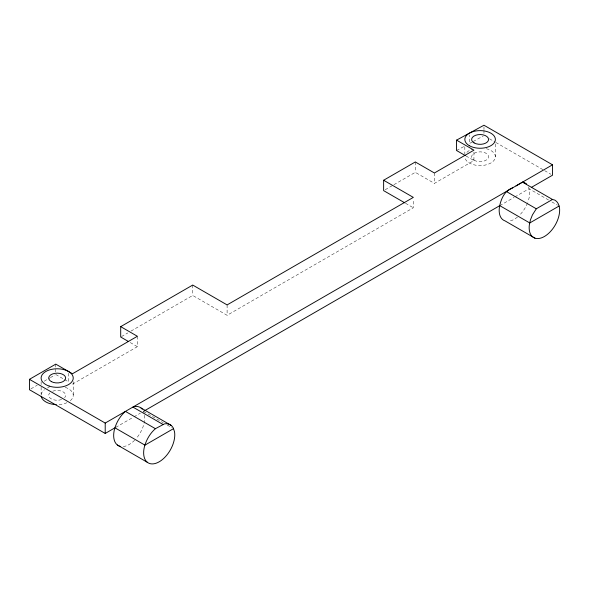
<?xml version="1.0" encoding="UTF-8"?>
<svg xmlns="http://www.w3.org/2000/svg" width="589" height="589" viewBox="0 0 589 589"><rect width="100%" height="100%" fill="white"/><g stroke="black" fill="none" stroke-linecap="round" stroke-linejoin="round"><path stroke-width="0.44" stroke-dasharray="2.94 2.21" d="M30.996 388.821L37.195 385.243M44.16 381.223L49.579 378.094M50.36 377.645L55.005 374.965M121.489 336.577L127.82 332.918M130.986 331.092L192.728 295.45L227.104 315.292L413.331 207.777L413.331 199.119M385.213 189.717L393.135 185.145M393.923 184.688L415.304 172.349L434.41 183.378L473.939 160.554L473.939 151.896M72.454 384.146L137.377 346.663L137.377 336.275M115.753 427.364L133.195 417.292M133.99 416.835L140.337 413.176M499.781 205.649L514.028 197.425M514.815 196.969L529.055 188.745L548.779 200.135M456.563 150.519L464.522 146.19M472.393 141.912L469.308 143.591L469.308 134.94M473.166 141.493L483.201 136.037M489.488 138.805L495.003 141.986M495.791 142.442L543.861 170.192M544.648 170.648L550.951 174.285M551.937 201.961L557.459 205.149M466.039 155.989L473.939 160.554M405.512 203.264L413.331 207.777M130.228 342.533L137.377 346.663M143.502 411.343L163.234 422.733M167.18 425.008L171.914 427.747M55.778 374.516L63.745 379.117M64.547 379.574L68.53 381.878L68.53 373.22M143.289 410.688L144.276 413.662M528.591 186.89L529.563 190.784A21.565 12.45 -60 0 1 527.847 202.167M495.378 143.996L495.378 156.755M483.974 126.966L483.974 129.558M483.974 130.427L483.974 133.887M464.831 146.727L464.831 154.016M434.41 172.989L434.41 183.378M415.304 161.96L415.304 172.349M227.104 304.911L227.104 315.292M192.728 285.061L192.728 295.45M73.235 381.687L73.235 395.359M55.778 364.127L55.778 371.917M41.12 381.687L41.12 386.244M41.12 387.157L41.12 394.446M486.315 148.7A15.27 8.82 0 0 1 494.782 159.185A15.27 8.82 0 0 1 477.981 165.487A15.27 8.82 0 0 1 464.831 156.755M466.878 152.345A15.27 8.82 0 0 1 472.466 149.113M65.202 387.326A16.058 9.269 0 0 1 69.914 400.999M66.947 402.714A16.058 9.269 0 0 1 57.177 404.628M41.178 394.549A16.058 9.269 0 0 1 44.44 389.712M47.4 388.004A16.058 9.269 0 0 1 49.145 387.326M52.745 391.184A8.482 4.896 0 0 1 63.016 391.81A8.482 4.896 0 0 1 64.628 397.693M61.602 399.533A8.482 4.896 0 0 1 51.339 398.908A8.482 4.896 0 0 1 49.726 393.018M527.516 203.036A21.565 12.45 -60 0 1 520.058 214.683M517.51 217.039A21.565 12.45 -60 0 1 508.388 221.228M144.658 415.282A22.014 12.708 -60 0 1 136.412 438.297M134.653 440.226A22.014 12.708 -60 0 1 121.238 446.55M474.108 160.215A8.482 4.896 0 0 0 488.296 158.021A8.482 4.896 0 0 0 477.907 152.021A8.482 4.896 0 0 0 474.108 160.215"/><path stroke-width="0.88" d="M512.791 187.781C504.265 190.615 500.709 199.575 499.332 207.748A21.565 12.45 -60 0 0 504.972 220.853L534.959 238.162M552.475 199.465L536.307 208.793L532.441 214.889L530.402 220.014L529.32 225.057A21.565 12.45 -60 0 0 544.192 236.616A21.565 12.45 -60 0 0 559.55 208.094C559.108 204.25 556.767 199.73 552.475 199.465L522.487 182.156L516.023 185.918M155.422 428.696C150.107 433.268 146.521 439.578 144.548 446.256A22.014 12.708 -60 0 0 157.955 462.461A22.014 12.708 -60 0 0 174.521 431.744L173.269 427.997A22.014 12.708 -60 0 0 164.434 423.874L155.422 428.696L125.442 411.387C120.119 415.952 116.534 422.261 114.568 428.939A22.014 12.708 -60 0 0 120.384 446.403M173.49 428.652L144.946 445.137L114.958 427.82L105.21 433.452L29.45 389.712L29.45 379.331L55.778 364.127L72.454 373.757L137.377 336.275L120.701 326.645L120.701 337.033L128.645 341.62M120.701 326.645L192.728 285.061L227.104 304.911L413.331 197.389L383.63 180.249L383.63 190.63L404.731 202.815M383.63 180.249L415.304 161.96L434.41 172.989L473.939 150.166L456.563 140.13L456.563 150.519L465.251 155.533M29.45 379.331L105.21 423.064L552.526 164.81L552.526 175.198L531.403 187.39M144.298 410.886L499.781 205.649L529.769 222.959L559.042 206.062M456.563 140.13L483.974 125.229L552.526 164.81M522.487 182.156L523.871 182.303L526.647 183.996M506.319 191.484L536.307 208.793M141.08 408.022L171.068 425.332M162.888 424.389L132.908 407.073L134.454 406.565A22.014 12.708 -60 0 1 142.295 409.208M117.373 444.997L147.353 462.313M105.21 423.064L105.21 433.452M56.338 404.614A16.058 9.269 0 0 1 41.178 396.161M469.308 145.674A15.27 8.82 0 0 0 494.856 141.721A15.27 8.82 0 0 0 476.148 130.92A15.27 8.82 0 0 0 469.308 145.674M474.108 142.906A8.482 4.896 0 0 0 488.296 140.705A8.482 4.896 0 0 0 477.907 134.712A8.482 4.896 0 0 0 474.108 142.906M49.145 386.075A16.058 9.269 0 0 0 73.235 378.042A16.058 9.269 0 0 0 49.145 370.017A16.058 9.269 0 0 0 49.145 386.075M51.339 381.598A8.482 4.896 0 0 0 65.423 379.191A8.482 4.896 0 0 0 54.77 373.352A8.482 4.896 0 0 0 51.339 381.598"/></g></svg>
